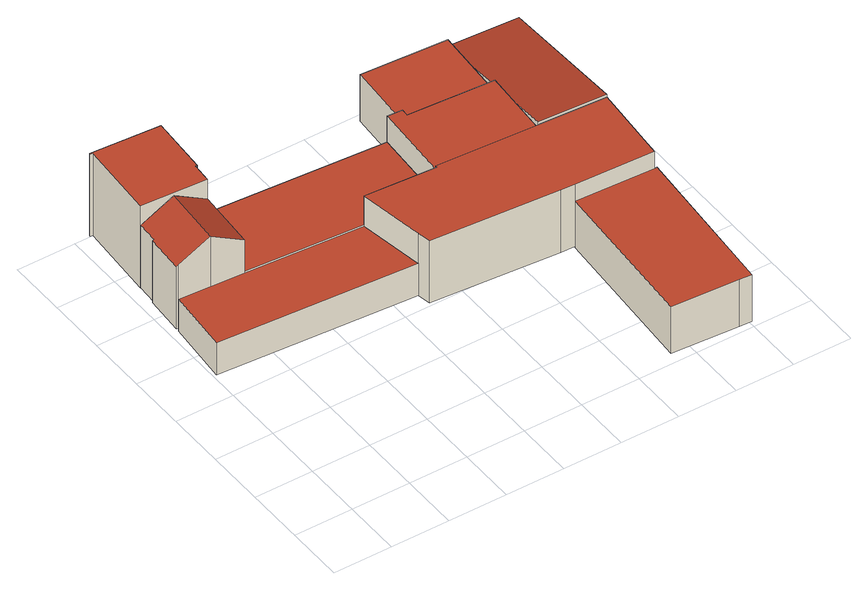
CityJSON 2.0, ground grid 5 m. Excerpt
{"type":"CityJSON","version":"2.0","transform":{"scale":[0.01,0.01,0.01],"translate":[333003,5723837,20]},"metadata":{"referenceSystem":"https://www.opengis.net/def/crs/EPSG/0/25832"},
"CityObjects":{
"building1":{"type":"Building","attributes":{"Geometrietyp2DReferenz":"3000","Gemeindeschluessel":"05170048","function":"31001_2720","roofType":"3100","measuredHeight":7.52},"address":[{"country":"Germany","locality":"Wesel","thoroughfareNumber":"8","thoroughfareName":"Im Hamm"}],"geometry":[{"type":"Solid","lod":"2","boundaries":[[[[0,1,2,3]],[[4,5,1,0]],[[6,7,5,4]],[[8,9,7,6]],[[10,11,9,8]],[[12,13,11,10]],[[14,15,13,12]],[[16,17,15,14]],[[3,2,17,16]],[[16,14,12,3]],[[10,8,6,4,0,3,12]],[[1,5,7,9,11,13,15,17,2]]]],"semantics":{"surfaces":[{"type":"WallSurface"},{"type":"RoofSurface"},{"type":"GroundSurface"}],"values":[[0,0,0,0,0,0,0,0,0,1,1,2]]}}]},
"building2":{"type":"Building","attributes":{"Geometrietyp2DReferenz":"3000","Gemeindeschluessel":"05170048","function":"31001_2720","roofType":"1000","measuredHeight":7.84},"address":[{"country":"Germany","locality":"Wesel","thoroughfareNumber":"8","thoroughfareName":"Im Hamm"}],"geometry":[{"type":"Solid","lod":"2","boundaries":[[[[18,19,20,21]],[[22,23,19,18]],[[24,25,23,22]],[[26,27,25,24]],[[28,29,27,26]],[[30,31,29,28]],[[32,33,31,30]],[[21,20,33,32]],[[30,28,26,24,22,18,21,32]],[[19,23,25,27,29,31,33,20]]]],"semantics":{"surfaces":[{"type":"WallSurface"},{"type":"RoofSurface"},{"type":"GroundSurface"}],"values":[[0,0,0,0,0,0,0,0,1,2]]}}]},
"building3":{"type":"Building","attributes":{"Geometrietyp2DReferenz":"3000","Gemeindeschluessel":"05170048","function":"31001_2720","roofType":"1000","measuredHeight":2.97},"address":[{"country":"Germany","locality":"Wesel","thoroughfareNumber":"8","thoroughfareName":"Im Hamm"}],"geometry":[{"type":"Solid","lod":"2","boundaries":[[[[34,29,31,35]],[[36,27,29,34]],[[37,38,27,36]],[[39,40,38,37]],[[41,42,40,39]],[[35,31,42,41]],[[39,37,36,34,35,41]],[[29,27,38,40,42,31]]]],"semantics":{"surfaces":[{"type":"WallSurface"},{"type":"RoofSurface"},{"type":"GroundSurface"}],"values":[[0,0,0,0,0,0,1,2]]}}]},
"building4":{"type":"Building","attributes":{"Gemeindeschluessel":"05170048","Geometrietyp2DReferenz":"3000","function":"31001_2720"},"address":[{"country":"Germany","locality":"Wesel","thoroughfareNumber":"8","thoroughfareName":"Im Hamm"}],"children":["building4-1","building4-2","building4-3"]},
"building4-1":{"type":"BuildingPart","attributes":{"roofType":"1000","measuredHeight":5.93},"parents":["building4"],"geometry":[{"type":"MultiSurface","lod":"2","boundaries":[[[43,44,45,46]],[[47,48,44,43]],[[49,50,48,47]],[[51,52,53,54]],[[55,56,52,51]],[[57,58,59,60]],[[61,62,58,57]],[[63,64,62,61]],[[46,45,64,63]],[[61,57,60,55,51,54,49,47,43,46,63]],[[44,48,50,53,52,56,59,58,62,64,45]],[[49,54,65,66]],[[53,50,66,65]],[[55,60,67,68]],[[59,56,68,67]]],"semantics":{"surfaces":[{"type":"WallSurface"},{"type":"RoofSurface"},{"type":"GroundSurface"},{"type":"ClosureSurface"}],"values":[0,0,0,0,0,0,0,0,0,1,2,0,3,0,3]}}]},
"building4-2":{"type":"BuildingPart","attributes":{"roofType":"1000","measuredHeight":3.04},"parents":["building4"],"geometry":[{"type":"Solid","lod":"2","boundaries":[[[[69,70,71,72]],[[73,74,70,69]],[[65,53,74,73]],[[72,71,50,66]],[[65,73,69,72,66]],[[70,74,53,50,71]],[[65,66,50,53]]]],"semantics":{"surfaces":[{"type":"WallSurface"},{"type":"RoofSurface"},{"type":"GroundSurface"},{"type":"ClosureSurface"}],"values":[[0,0,0,0,1,2,3]]}}]},
"building4-3":{"type":"BuildingPart","attributes":{"roofType":"1000","measuredHeight":5.62},"parents":["building4"],"geometry":[{"type":"Solid","lod":"2","boundaries":[[[[75,76,56,68]],[[77,78,76,75]],[[79,80,78,77]],[[81,82,80,79]],[[83,58,82,81]],[[67,59,58,83]],[[83,81,79,77,75,68,67]],[[76,78,80,82,58,59,56]],[[67,68,56,59]]]],"semantics":{"surfaces":[{"type":"WallSurface"},{"type":"RoofSurface"},{"type":"GroundSurface"},{"type":"ClosureSurface"}],"values":[[0,0,0,0,0,0,1,2,3]]}}]},
"building5":{"type":"Building","attributes":{"Geometrietyp2DReferenz":"3000","Gemeindeschluessel":"05170048","function":"31001_2720","roofType":"1000","measuredHeight":4.44},"address":[{"country":"Germany","locality":"Wesel","thoroughfareNumber":"8","thoroughfareName":"Im Hamm"}],"geometry":[{"type":"Solid","lod":"2","boundaries":[[[[84,85,86,87]],[[88,89,85,84]],[[90,91,89,88]],[[92,93,91,90]],[[94,95,93,92]],[[87,86,95,94]],[[92,90,88,84,87,94]],[[85,89,91,93,95,86]]]],"semantics":{"surfaces":[{"type":"WallSurface"},{"type":"RoofSurface"},{"type":"GroundSurface"}],"values":[[0,0,0,0,0,0,1,2]]}}]},
"building6":{"type":"Building","attributes":{"Geometrietyp2DReferenz":"3000","Gemeindeschluessel":"05170048","function":"31001_2720","roofType":"1000","measuredHeight":4.43},"address":[{"country":"Germany","locality":"Wesel","thoroughfareNumber":"8","thoroughfareName":"Im Hamm"}],"geometry":[{"type":"Solid","lod":"2","boundaries":[[[[96,97,98,99]],[[100,101,97,96]],[[102,103,101,100]],[[104,105,103,102]],[[99,98,105,104]],[[102,100,96,99,104]],[[97,101,103,105,98]]]],"semantics":{"surfaces":[{"type":"WallSurface"},{"type":"RoofSurface"},{"type":"GroundSurface"}],"values":[[0,0,0,0,0,1,2]]}}]},
"building7":{"type":"Building","attributes":{"Geometrietyp2DReferenz":"3000","Gemeindeschluessel":"05170048","function":"31001_2720","roofType":"2100","measuredHeight":6.16},"address":[{"country":"Germany","locality":"Wesel","thoroughfareNumber":"8","thoroughfareName":"Im Hamm"}],"geometry":[{"type":"Solid","lod":"2","boundaries":[[[[106,107,108,109]],[[110,111,107,106]],[[112,113,111,110]],[[114,115,113,112]],[[109,108,115,114]],[[112,110,106,109,114]],[[107,111,113,115,108]]]],"semantics":{"surfaces":[{"type":"WallSurface"},{"type":"RoofSurface"},{"type":"GroundSurface"}],"values":[[0,0,0,0,0,1,2]]}}]}
},
"vertices":[
[71,2294,690],[71,2294,86],[339,2278,86],[339,2278,839],[55,2295,681],[55,2295,86],[75,2631,676],[75,2631,86],[88,2630,684],[88,2630,86],[100,2815,681],[100,2815,86],[378,2797,839],[378,2797,86],[657,2779,681],[657,2779,86],[622,2261,681],[622,2261,86],
[119,3481,865],[119,3481,81],[143,3479,81],[143,3479,865],[120,3493,865],[120,3493,81],[716,3452,865],[716,3452,81],[683,2946,865],[683,2946,81],[668,2947,865],[668,2947,81],[657,2779,865],[657,2779,81],[100,2815,865],[100,2815,81],
[668,2947,378],[657,2779,378],[683,2946,378],[2262,2841,378],[2262,2841,81],[2222,2152,378],[2222,2152,81],[622,2261,378],[622,2261,81],
[2812,1442,656],[2812,1442,63],[2933,1437,63],[2933,1437,656],[1722,1522,656],[1722,1522,63],[1705,1634,656],[1705,1634,63],[2222,2152,656],[2222,2152,63],[1615,2193,63],[1615,2193,656],[2223,2170,656],[2223,2170,63],[3082,2121,656],[3082,2121,63],[3082,2120,63],[3082,2120,656],[3658,2087,656],[3658,2087,63],[3603,1406,656],[3603,1406,63],[1615,2193,367],[1705,1634,367],[3082,2120,625],[2223,2170,625],
[71,2294,367],[71,2294,63],[22,1747,63],[22,1747,367],[622,2261,367],[622,2261,63],
[2262,2841,625],[2262,2841,63],[2392,2832,625],[2392,2832,63],[2388,2771,625],[2388,2771,63],[3121,2724,625],[3121,2724,63],[3082,2121,625],
[3603,1406,498],[3603,1406,54],[2933,1437,54],[2933,1437,498],[3624,1405,498],[3624,1405,54],[3522,55,498],[3522,55,54],[3418,61,498],[3418,61,54],[2844,96,498],[2844,96,54],
[3164,3380,516],[3164,3380,73],[2428,3425,73],[2428,3425,516],[3121,2724,516],[3121,2724,73],[2388,2771,516],[2388,2771,73],[2392,2832,516],[2392,2832,73],
[3121,2724,575],[3121,2724,66],[3082,2121,66],[3082,2121,682],[3164,3380,458],[3164,3380,66],[3760,3347,457],[3760,3347,66],[3658,2087,682],[3658,2087,66]
]}
